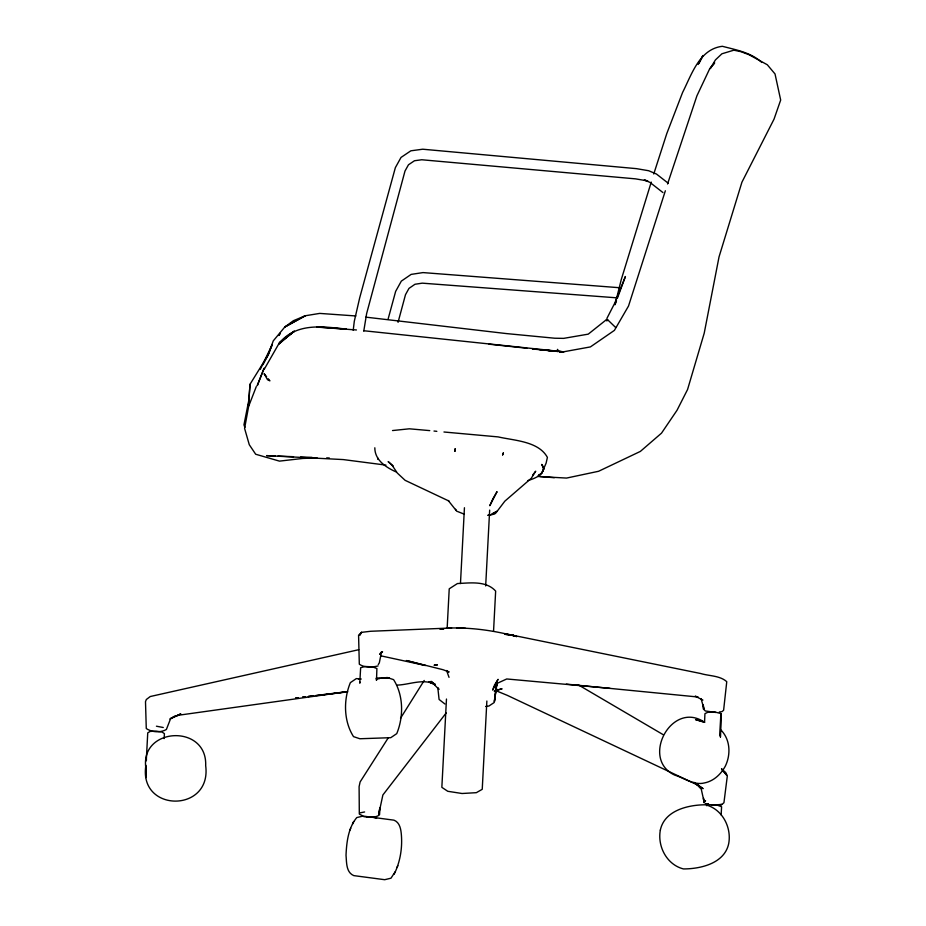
<?xml version="1.0" encoding="UTF-8"?>
<svg xmlns="http://www.w3.org/2000/svg" width="926" height="926" viewBox="0 0 926 926"><rect width="100%" height="100%" fill="white"/><g stroke="black" fill="none" stroke-linecap="round" stroke-linejoin="round"><path stroke-width="1.39" d="M146.134 766.67L146.053 777.516L146.204 766.531M146.053 777.516L146.227 766.508M606.9 320.986L606.981 318.243L614.771 303.08L625.409 276.492L617.48 298.022M720.15 735.487L720.775 713.506L720.416 736.946L720.775 713.506L715.115 712.082L708.066 712.152L704.929 713.668L704.559 722.106L695.565 719.537M146.273 760.871L147.743 732.825L150.174 731.436L156.077 731.1L161.969 732.015L164.423 733.647L164.099 738.589M447.189 627.596L449.226 588.82L457.421 583.554C470.142 582.963 486.208 580.533 495.653 591.089L493.546 631.3M446.471 699.037L441.852 787.343L447.767 791.29L462.051 793.501L476.334 792.679L482.238 789.311L486.868 701.017M460.465 583.565L464.435 507.737M485.675 585.938L489.657 510.11M557.765 350.468L557.695 351.174M721.134 814.938L721.597 806.754L717.083 805.076L709.848 804.729L706.469 805.643M248.481 405.495L250.02 384.278L268.216 354.843L272.337 344.437M248.423 406.653L248.619 403.852M248.816 401.051L250.02 384.278M145.903 765.304C138.171 812.785 211.961 813.167 205.676 765.652C207.412 723.206 138.541 727.095 146.042 769.193M363.779 331.057L366.627 313.59L404.998 171.032L408.47 164.782L414.489 160.742L421.758 159.758L635.56 178.857L647.772 180.952L644.299 179.991L649.89 182.353L662.935 192.562M353.211 330.281L354.299 321.276L359.682 297.859L395.367 167.629L401.039 157.42L410.866 150.811L422.731 149.213L636.463 168.648L648.675 170.731L656.465 174.03L668.213 183.221M557.359 351.66L557.602 349.357L557.394 351.382M496.868 682.89L494.114 702.579L488.916 706.029L485.687 706.469M496.949 682.416L494.461 701.526L496.903 683.075M496.915 682.821L495.919 690.113L496.579 688.064L494.808 691.236M496.672 682.393L495.861 687.578L496.567 683.643L506.73 678.966L610.002 688.342M248.793 400.391L243.966 424.803L244.858 427.372M380.459 652.992L382.554 651.73L379.996 654.288L381.524 651.916L379.313 662.866L378.236 664.567M146.354 760.373L146.493 759.725M394.117 874.271C400.414 861.62 402.648 847.116 401.213 833.111C400.669 828.006 399.291 822.184 393.944 820.158L363.038 816.072L356.753 817.577C348.211 827.983 346.579 842.278 346.023 855.3C346.683 862.337 345.93 872.327 353.79 875.614L384.707 879.7L390.992 878.195L395.217 871.713M398.053 322.329L405.495 294.676L408.979 288.391L414.987 284.259L422.256 283.159L617.191 297.859M388.052 319.273L395.645 291.389L401.317 281.134L411.144 274.397L423.008 272.591L619.517 287.72M651.244 182.098L621.288 279.502L615.003 304.747L616.485 300.707M665.354 190.768L628.523 306.02L614.401 330.374L590.406 346.914L563.564 351.799L363.594 330.721M653.756 173.984L666.778 133.599L682.612 92.403C691.664 74.612 699.315 49.078 722.373 46.3C736.089 49.9 751.032 52.493 761.797 62.459M493.836 686.675L492.713 690.113L498.061 679.325L494.206 685.541M667.542 183.996L696.908 95.841L709.652 68.837L711.318 66.834M360.145 682.173L359.763 683.203L360.642 667.715L365.157 666.488L372.391 666.836L376.905 668.514L376.5 680.344L376.373 679.348M257.301 385.505L264.142 368.189L257.266 385.575M256.294 386.582L248.654 406.306L244.591 428.402L249.279 444.712L255.68 454.238L279.455 461.125L302.825 458.439L317.132 457.93M352.517 824.059L353.628 821.512M349.924 830.101L350.699 828.33M397.046 867.454L397.821 865.671M260.287 369.37L272.394 344.287M699.107 63.049L702.938 55.548L698.216 64.45M263.019 364.601L268.216 354.843L273.251 340.884L284.78 327.04L293.38 320.72L305.349 315.743L319.713 313.405L355.873 315.963M264.165 369.393L279.339 342.898L294.271 331.288L279.339 342.898C297.049 322.433 322.387 326.554 346.405 329.1L317.005 326.936M361.464 632.354L359.983 634.912L361.464 632.354L370.736 631.266L451.622 627.978C473.545 627.643 495.595 630.861 516.766 636.579L510.353 634.761L700.716 673.526C709.281 676.107 719.745 675.471 726.76 681.663L723.611 710.265L721.979 711.654L719.305 712.001M388.318 737.744L360.11 781.961L359.103 786.637L359.311 814.139L362.679 815.783M400.53 718.252L424.212 680.46M278.738 335.444L280.335 333.198L278.749 335.42M532.589 475.223L535.703 471.207L531.211 478.348L504.832 501.174L495.977 512.842L494.6 513.999L489.588 515.215M446.182 712.939L382.878 794.983L379.949 808.606L379.521 814.799C376.037 818.017 370.516 816.72 366.245 816.755M712.997 64.82L714.664 62.818L710.149 68.651L715.451 59.889L721.898 53.789L733.867 50.178L741.089 51.717L749.076 54.75L767.307 64.762L775.027 73.953L780.676 100.043L774.032 119.141L741.923 182.202L719.039 256.872L704.211 333.198L687.567 389.51L677.045 410.241L661.5 433.16L640.364 451.413L598.59 471.276L566.55 478.071L537.798 476.473M379.996 654.288L380.817 653.339M703.806 802.587L705.554 800.689L704.038 802.402L703.505 798.733M495.051 691.676L497.065 690.02L502.089 688.817L495.491 690.611L497.065 690.02L496.301 690.264M361.429 632.4L358.582 635.19L359.311 664.22C364.578 667.854 371.997 667.426 378.04 665.944M615.686 327.526L607.641 319.748L605.569 320.35L588.241 334.147L563.621 338.372L554.72 338.221L506.244 333.557L365.805 317.143M527.878 480.594C534.105 478.626 541.664 476.022 543.689 469.146L542.242 472.04L546.097 463.197L547.405 457.386C538.527 441.193 514.393 440.626 498.119 436.898L443.959 432.002M358.732 649.705L150.255 696.526L146.32 699.512L145.498 701.677L146.273 728.542C151.887 732.327 160.453 732.941 166.367 729.503L170.708 718.391L180.778 713.877L170.002 719.027L174.574 716.203L179.968 715.034L347.204 691.664L322.827 694.662M359.809 812.912L364.601 811.963M606.09 320.049L607.641 319.748M443.728 628.685L439.977 629.24L443.855 628.823M392.52 430.555L409.338 428.807L429.757 430.613M397.011 685.124C409.581 684.731 423.043 678.26 435.093 684.372M298.461 697.672L295.591 698.03L298.392 697.695M302.756 697.139L305.626 696.792M308.497 696.433L312.791 695.901M315.662 695.553L319.968 695.021M302.617 697.197L305.441 696.861M308.265 696.526L313.914 695.854M316.727 695.53L347.771 691.849M487.979 515.331L490.583 515.053L488.095 515.169M449.029 628.256L451.622 627.978L446.228 628.314M376.836 678.631L387.253 677.519L393.585 679.638C403.574 695.264 403.713 716.712 396.745 733.635L390.76 737.686L359.867 738.751L353.524 736.633C343.546 721.007 343.396 699.57 350.364 682.647L356.348 678.584L360.168 678.99M717.766 804.949L721.805 804.52L723.935 802.738L727.304 776.104L725.683 772.492L721.551 768.974L726.574 774.993L721.551 768.974M707.684 804.138L708.737 804.289L705.184 803.571L707.95 804.115M358.501 679.186L361.256 679.013M712.279 805.122L721.805 804.52L711.226 804.995M376.917 678.7L379.695 678.573M385.239 678.318L389.406 678.121L376.014 678.341M494.276 691.271L497.135 691.178L507.274 695.345L698.308 785.352L703.1 788.674L693.829 782.366L698.308 785.352L696.468 784.195L701.271 789.172L703.725 800.261L703.505 798.027M715.948 712.476L705.346 710.971L703.274 708.922L703.193 704.663L703.992 709.05L701.063 698.632M363.906 816.744L370.967 816.686L376.627 818.109M326.67 457.884L329.297 457.976M300.591 456.993L312.027 457.375M316.981 327.098L356.452 329.969M275.103 455.962L266.607 455.627L343.233 459.574L385.98 465.118M277.939 456.078L293.507 456.703M456.993 627.944L465.581 628.326M540.008 476.485L554.269 477.723M556.665 351.382L532.496 348.963L536.455 349.357M566.365 684.117L698.146 697.023M539.094 349.623L544.372 350.144M548.435 350.549L552.544 350.954M434.005 431.041L436.84 431.331M489.078 344.194L526.825 348.211M505.411 634.345L513.432 635.398L506.059 633.882M504.647 634.229L513.432 635.398M456.553 627.886L459.47 628.303M156.436 726.204L163.254 727.512M380.655 655.793L425.404 665.505L407.753 660.863M444.885 703.98L439.086 699.454L437.813 687.74L438.97 689.43L431.088 681.316L434.352 683.828M406.375 660.527L443.079 669.73L449.11 672.021L447.374 671.13M464.111 514.104L456.703 511.175L448.219 500.503M695.611 719.641L704.663 722.373C671.79 699.408 639.797 759.459 674.985 775.212C684.522 778.106 693.921 785.549 704.35 782.956C713.668 781.139 720.81 774.367 725.266 766.253C731.019 754.516 730.348 739.353 720.741 729.815M697.139 696.827L695.229 696.178L702.903 700.079M435.127 684.233L428.877 681.906L435.255 684.904M396.027 471.89C385.98 467.364 374.764 460.106 374.822 447.79M449.017 501.07L405.125 480.328L397.335 473.07L392.184 465.361L388.156 461.588L393.307 466.091M663.41 734.804L578.148 684.765M266.595 376.72L264.107 373.641L267.533 379.718L269.906 380.829L268.251 378.78M455.511 509.265L456.298 510.423M446.587 670.517L449.029 677.357M379.845 808.051L378.78 814.058L379.845 808.051M660.331 830.113C657.31 846.468 666.813 864.71 683.446 868.935C700.716 868.924 724.583 863.402 728.704 843.598C731.737 827.254 722.222 809.011 705.589 804.787C688.319 804.798 664.451 810.319 660.331 830.113M454.909 451.263L455.129 448.879L454.909 451.263M538.782 475.154L538.237 476.195L542.057 472.873L538.782 475.154M503.385 452.872L502.61 454.886L503.385 452.872M492.898 498.778L489.808 505.689L497.042 491.66L492.898 498.778M288.947 334.737L278.992 343.974L293.947 331.369L288.947 334.737M496.857 511.372L492.076 513.93L496.857 511.372M295.359 321.137L284.78 327.04L305.349 315.743L295.359 321.137M437.338 664.822L434.306 665.204L437.338 664.822M563.552 351.857L545.703 350.19L563.552 351.857M563.529 352.054L559.408 351.649L563.529 352.054M542.856 466.287L541.768 464.401L543.724 469.077L542.856 466.287M378.121 459.134L377.727 458.196L378.121 459.134"/></g></svg>
